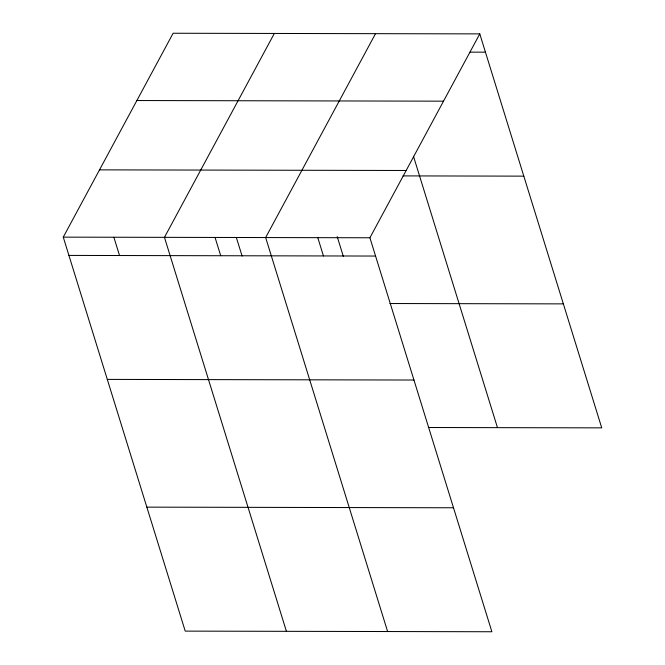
<?xml version="1.0" encoding="UTF-8"?>
<svg xmlns="http://www.w3.org/2000/svg" width="665" height="665" viewBox="0 0 665 665"><rect width="100%" height="100%" fill="white"/><g stroke="black" fill="none" stroke-linecap="round" stroke-linejoin="round"><path stroke-width="1" d="M479.781 33.882L369.915 237.771L491.876 631.75L185.219 631.118L63.266 237.139L173.124 33.25L479.781 33.882L601.734 427.861L428.285 427.504M274.321 33.458L164.463 237.347L286.416 631.326M375.517 33.666L265.659 237.555L387.612 631.534M470.105 52.136L485.433 52.161M136.874 100.531L443.522 101.171M99.517 169.858L406.174 170.489M403.032 175.893L523.812 176.142M63.266 237.139L369.915 237.771M68.927 255.418L375.575 256.05M389.914 303.523L563.355 303.88M107.306 379.399L413.954 380.031M146.849 507.137L453.497 507.769M413.464 156.25L497.47 427.645M337.213 236.64L343.298 256.291M317.787 237.663L323.448 255.942M236.324 237.413L242.11 256.083M215.061 237.455L220.714 255.734M113.865 237.247L119.525 255.526"/></g></svg>
